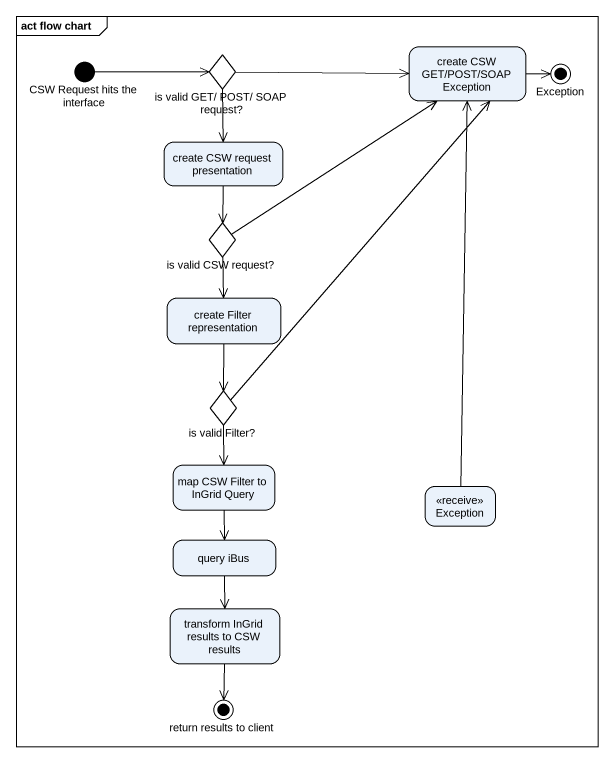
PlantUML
@startuml
mainframe act flow chart
hide empty description
state "CSW Request hits the interface" as CSW_Request_hits_the <<start>>
state "is valid GET/ POST/ SOAP request?" as is_valid_GET_POST_SOAP <<choice>>
state "create CSW GET/POST/SOAP Exception" as create_CSW_GET_POST_SOAP
state "Exception" as Exception_ <<end>>
state "create CSW request presentation" as create_CSW_request
state "is valid CSW request?" as is_valid_CSW_request <<choice>>
state "create Filter representation" as create_Filter_representation
state "is valid Filter?" as is_valid_Filter <<choice>>
state "map CSW Filter to InGrid Query" as map_CSW_Filter_to_InGrid
state "Exception" as Exception__2 <<receive>>
state "query iBus" as query_iBus
state "transform InGrid results to CSW results" as transform_InGrid_results_to
state "return results to client" as return_results_to_client <<end>>
CSW_Request_hits_the -right-> is_valid_GET_POST_SOAP
is_valid_GET_POST_SOAP -right-> create_CSW_GET_POST_SOAP
is_valid_GET_POST_SOAP --> create_CSW_request
create_CSW_GET_POST_SOAP -right-> Exception_
create_CSW_request --> is_valid_CSW_request
is_valid_CSW_request -up-> create_CSW_GET_POST_SOAP
is_valid_CSW_request --> create_Filter_representation
create_Filter_representation --> is_valid_Filter
is_valid_Filter -up-> create_CSW_GET_POST_SOAP
is_valid_Filter --> map_CSW_Filter_to_InGrid
map_CSW_Filter_to_InGrid --> query_iBus
Exception__2 -up-> create_CSW_GET_POST_SOAP
query_iBus --> transform_InGrid_results_to
transform_InGrid_results_to --> return_results_to_client
@enduml
